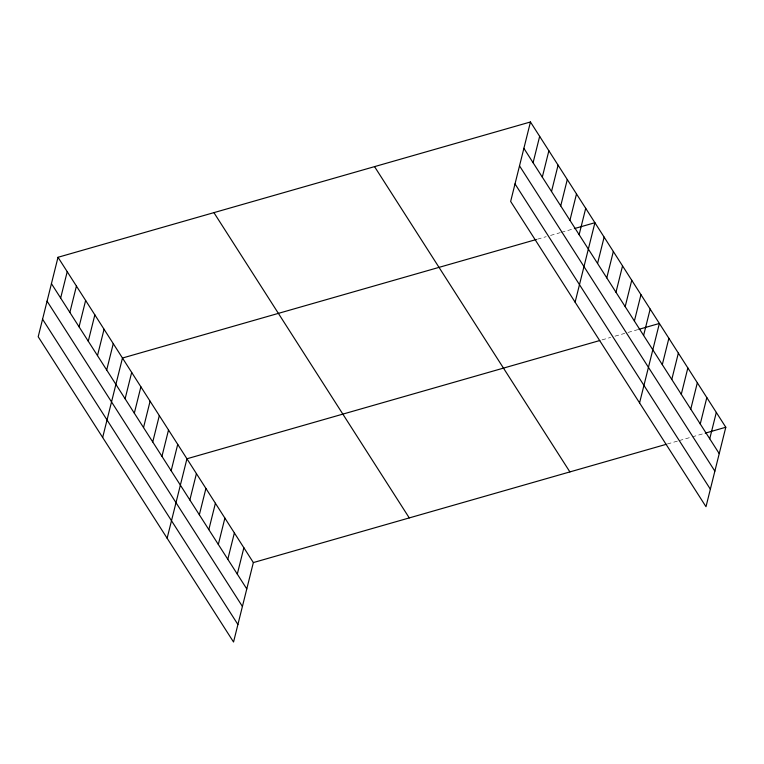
<?xml version="1.0" encoding="UTF-8"?>
<svg xmlns="http://www.w3.org/2000/svg" width="764" height="764" viewBox="0 0 764 764"><rect width="100%" height="100%" fill="white"/><g stroke="black" fill="none" stroke-linecap="round" stroke-linejoin="round"><path stroke-width="0.57" stroke-dasharray="3.82 2.86" d="M537.541 239.151L546.203 236.668M550.529 235.436L560.27 232.638M561.359 232.332L573.267 228.923M602.003 339.894L610.665 337.411M614.991 336.179L624.732 333.381M627.989 332.455L637.73 329.666M667.335 443.999L678.165 440.904M679.244 440.589L691.153 437.18M692.241 436.874L704.15 433.455"/><path stroke-width="1.15" d="M58.007 257.287L38.2 336.743L233.545 642.027L253.352 562.571L58.007 257.287L530.455 121.973L725.8 427.257L705.993 506.713L510.648 201.429L530.455 121.973M60.652 298.036L67.222 271.678M69.858 312.428L76.429 286.07M79.064 326.82L85.635 300.462M88.271 341.212L94.851 314.854M97.486 355.604L104.057 329.246M106.693 369.996L113.263 343.638M102.662 437.486L122.469 358.029L536.452 239.466M125.115 398.779L131.685 372.421M134.321 413.171L140.891 386.813M143.527 427.563L150.097 401.205M152.743 441.955L159.313 415.597M161.949 456.347L168.519 429.989M171.155 470.739L177.725 444.381M167.125 538.228L186.941 458.772L599.836 340.515M189.854 499.962L196.424 473.604M199.347 514.783L205.917 488.435M208.83 529.614L215.4 503.266M218.323 544.446L224.893 518.087M227.806 559.267L234.376 532.919M237.298 574.098L243.869 547.75M533.091 162.722L539.661 136.364M542.306 177.114L548.877 150.756M551.512 191.506L558.083 165.148M560.719 205.898L567.289 179.54M569.934 220.29L576.505 193.932M579.141 234.682L585.711 208.324M575.111 302.172L594.917 222.716L574.347 228.608M597.553 263.465L604.133 237.107M606.769 277.857L613.339 251.499M615.975 292.249L622.545 265.891M625.181 306.641L631.752 280.283M634.397 321.033L640.967 294.675M643.603 335.425L650.174 309.067M639.573 402.914L659.38 323.458L638.809 329.351M662.302 364.648L668.872 338.29M671.785 379.469L678.356 353.121M681.278 394.3L687.848 367.942M690.761 409.132L697.331 382.774M700.254 423.953L706.824 397.605M709.737 438.784L716.307 412.426M253.352 562.571L666.256 444.314M705.229 433.15L725.8 427.257M523.884 148.331L719.23 453.615M519.52 165.855L714.856 471.13M515.012 183.904L710.358 489.189M374.551 166.628L569.896 471.913M213.92 212.64L409.265 517.916M51.436 283.645L246.782 588.929M47.072 301.169L242.417 606.454M42.564 319.218L237.91 624.503"/></g></svg>
